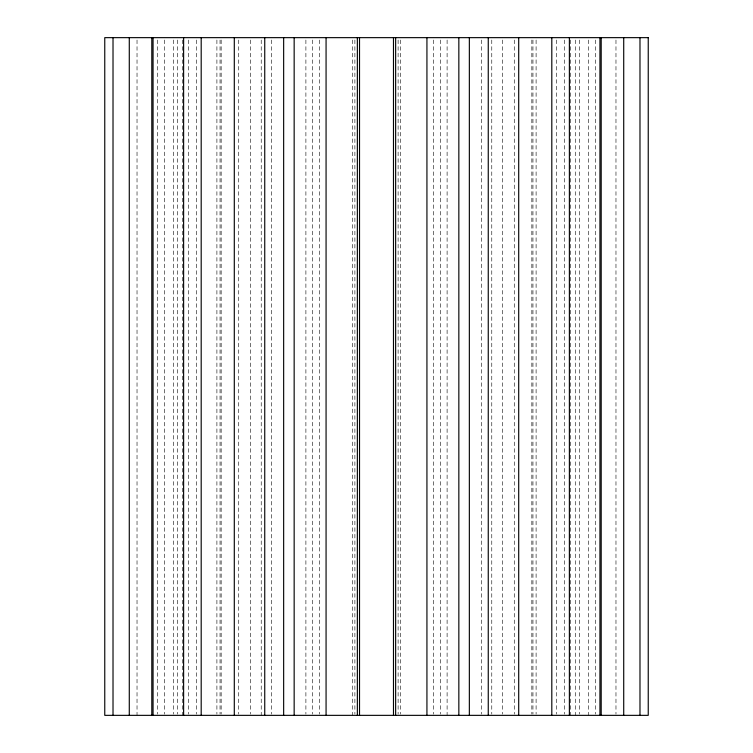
<?xml version="1.0" encoding="UTF-8"?>
<svg xmlns="http://www.w3.org/2000/svg" width="753" height="753" viewBox="0 0 753 753"><rect width="100%" height="100%" fill="white"/><g stroke="black" fill="none" stroke-linecap="round" stroke-linejoin="round"><path stroke-width="0.56" stroke-dasharray="3.77 2.82" d="M615.973 40.003L615.973 714.173M595.35 40.003L595.35 714.173M588.705 40.003L588.705 715.35M579.584 40.003L579.584 714.173M575.603 40.003L575.603 715.35M570.595 40.003L570.595 715.35M564.703 40.003L564.703 714.173M556.458 40.003L556.458 714.173M536.098 40.003L536.098 714.173M532.955 40.003L532.955 714.173M531.844 40.003L531.844 714.173M514.271 40.003L514.271 714.173M502.505 40.003L502.505 714.173M491.775 40.003L491.775 714.173M481.28 40.003L481.28 714.173M447.103 40.003L447.103 715.35M440.665 40.003L440.665 714.173M433.361 40.003L433.361 714.173M400.276 40.003L400.276 714.173M398.111 40.003L398.111 714.173M354.889 40.003L354.889 714.173M352.724 40.003L352.724 715.35M319.639 40.003L319.639 714.173M312.335 40.003L312.335 714.173M305.897 40.003L305.897 714.173M271.72 40.003L271.72 714.173M261.225 40.003L261.225 715.35M250.495 40.003L250.495 714.173M238.729 40.003L238.729 714.173M221.156 40.003L221.156 714.173M220.045 40.003L220.045 714.173M216.902 40.003L216.902 714.173M196.542 40.003L196.542 714.173M188.297 40.003L188.297 714.173M182.405 40.003L182.405 715.35M177.397 40.003L177.397 714.173M173.416 40.003L173.416 714.173M164.295 40.003L164.295 714.173M157.65 40.003L157.65 714.173M137.027 40.003L137.027 715.35"/><path stroke-width="1.13" d="M639.984 37.65L639.984 715.35M623.719 37.65L623.719 715.35M601.195 37.65L601.195 715.35M599.943 37.65L599.943 715.35M569.381 37.65L569.381 715.35M551.808 37.65L551.808 715.35M518.704 37.65L518.704 715.35M488.255 37.65L488.255 715.35M469.345 37.65L469.345 715.35M458.841 37.65L458.841 715.35M426.932 37.65L426.932 715.35M395.645 37.65L395.645 715.35M393.48 37.65L393.48 715.35M359.52 37.65L359.52 715.35M357.355 37.65L357.355 715.35M326.068 37.65L326.068 715.35M294.159 37.65L294.159 715.35M283.655 37.65L283.655 715.35M264.745 37.65L264.745 715.35M234.296 37.65L234.296 715.35M201.192 37.65L201.192 715.35M183.619 37.65L183.619 715.35M153.057 37.65L153.057 715.35M151.805 37.65L151.805 715.35M129.281 37.65L129.281 715.35M113.016 37.65L113.016 715.35M648.239 37.65L104.761 37.65L104.761 715.35L648.239 715.35L648.239 37.65"/></g></svg>
